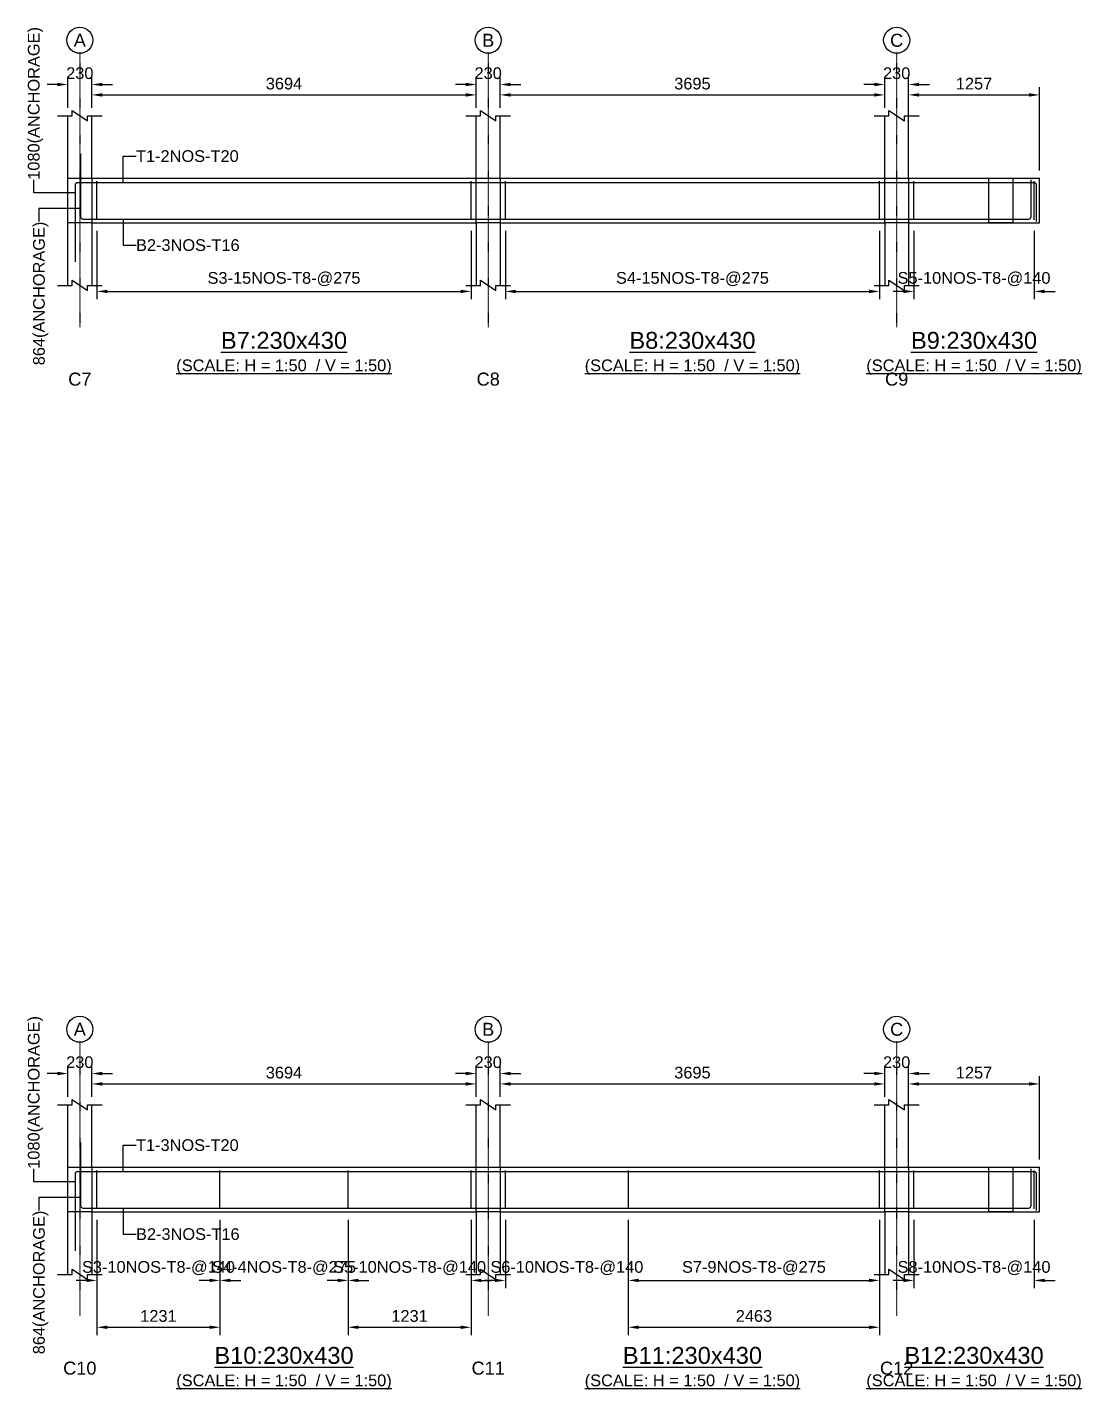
# Model space of a CAD drawing. Header units: inches. Extents: x -816171 to 9366335, y -450961 to 689132.
# Drawn here: x 3454165 to 3474430, y 284621 to 310796 of the extents above; entities that cross this region are included whole.
import ezdxf
from ezdxf.enums import TextEntityAlignment as Align

# ---------------------------------------------------------------- set-up
doc = ezdxf.new("R2010")
doc.units = ezdxf.units.IN
doc.header["$MEASUREMENT"] = 0
doc.linetypes.add('SCCenter', pattern=[1.2, 0.5, -0.3, 0.1, -0.3])
doc.linetypes.add('SCHidden', pattern=[1000, 500, -500])
for name, color, linetype in [('Concrete Line', 2, 'Continuous'), ('Cut Line', 31, 'Continuous'), ('Dimension', 31, 'Continuous'), ('Grid', 8, 'Continuous'), ('Labels', 4, 'Continuous'), ('Labels_Support', 4, 'Continuous'), ('Link', 225, 'Continuous'), ('Reinforcement', 130, 'Continuous'), ('Text', 31, 'Continuous')]:
    doc.layers.add(name, color=color, linetype=linetype)
doc.styles.add('SC-SansSerif', font='SansSerif')
doc.styles.get("Standard").update_dxf_attribs({"font": 'txt.shx'})
doc.dimstyles.new('SCBBSDimStyl', dxfattribs={"dimtxt": 225, "dimasz": 200, "dimexe": 150, "dimexo": 150, "dimgap": 100, "dimtad": 1, "dimtoh": 1, "dimdec": 0, "dimzin": 0, "dimdsep": 46, "dimtxsty": 'SC-SansSerif', "dimcen": 0.09, "dimclrd": 8, "dimclre": 8, "dimclrt": 31, "dimadec": 0, "dimazin": 0, "dimtfac": 1, "dimtdec": 0, "dimtix": 1, "dimtofl": 0, "dimtmove": 0, "dimatfit": 3, "dimfxl": 1, "dimtolj": 1, "dimtzin": 0, "dimarcsym": 0})
doc.dimstyles.get("Standard").update_dxf_attribs({"dimtxt": 0.18, "dimasz": 0.18, "dimexe": 0.18, "dimexo": 0.0625, "dimgap": 0.09, "dimtad": 0, "dimtih": 1, "dimtoh": 1, "dimdec": 4, "dimzin": 0, "dimdsep": 46, "dimtxsty": 'Standard', "dimcen": 0.09, "dimadec": 0, "dimazin": 0, "dimtfac": 1, "dimtdec": 4, "dimtofl": 0, "dimtmove": 0, "dimatfit": 3, "dimfxl": 1, "dimtolj": 1, "dimtzin": 0, "dimarcsym": 0})

# ---------------------------------------------------------------- blocks, each defined once
blk = doc.blocks.new('*D1376')
at = {"layer": 'DEFPOINTS', "color": 0, "transparency": 16777216}
for p in [(3455505, 307036), (3462693, 307036), (3462693, 305721)]:
    blk.add_point(p, dxfattribs=at)
at = {"layer": 'Dimension', "color": 8, "lineweight": -2, "transparency": 16777216}
for p, q in [((3455505, 306886), (3455505, 305571)), ((3462693, 306886), (3462693, 305571)), ((3455705, 305721), (3462493, 305721))]:
    blk.add_line(p, q, dxfattribs=at)
at = {"layer": 'Dimension', "color": 8, "transparency": 16777216}
for points in [[(3455705, 305754), (3455705, 305688), (3455505, 305721)], [(3462493, 305754), (3462493, 305688), (3462693, 305721)]]:
    blk.add_solid(points, dxfattribs=at)
at = {"layer": 'Dimension', "color": 31, "transparency": 16777216, "insert": (3459099, 305958), "char_height": 225, "attachment_point": 5, "style": 'SC-SansSerif'}
blk.add_mtext('\\A1;S3-15NOS-T8-@275', dxfattribs=at)
blk = doc.blocks.new('*D1377')
at = {"layer": 'DEFPOINTS', "color": 0, "transparency": 16777216}
for p in [(3463353, 307036), (3470543, 307036), (3470543, 305721)]:
    blk.add_point(p, dxfattribs=at)
at = {"layer": 'Dimension', "color": 8, "lineweight": -2, "transparency": 16777216}
for p, q in [((3463353, 306886), (3463353, 305571)), ((3470543, 306886), (3470543, 305571)), ((3463553, 305721), (3470343, 305721))]:
    blk.add_line(p, q, dxfattribs=at)
at = {"layer": 'Dimension', "color": 8, "transparency": 16777216}
for points in [[(3463553, 305754), (3463553, 305688), (3463353, 305721)], [(3470343, 305754), (3470343, 305688), (3470543, 305721)]]:
    blk.add_solid(points, dxfattribs=at)
at = {"layer": 'Dimension', "color": 31, "transparency": 16777216, "insert": (3466948, 305958), "char_height": 225, "attachment_point": 5, "style": 'SC-SansSerif'}
blk.add_mtext('\\A1;S4-15NOS-T8-@275', dxfattribs=at)
blk = doc.blocks.new('*D1378')
at = {"layer": 'DEFPOINTS', "color": 0, "transparency": 16777216}
for p in [(3471203, 307036), (3473517, 307036), (3473517, 305721)]:
    blk.add_point(p, dxfattribs=at)
at = {"layer": 'Dimension', "color": 8, "lineweight": -2, "transparency": 16777216}
for p, q in [((3471203, 306886), (3471203, 305571)), ((3473517, 306886), (3473517, 305571)), ((3471003, 305721), (3470803, 305721)), ((3473717, 305721), (3473917, 305721))]:
    blk.add_line(p, q, dxfattribs=at)
at = {"layer": 'Dimension', "color": 8, "transparency": 16777216}
for points in [[(3471003, 305754), (3471003, 305688), (3471203, 305721)], [(3473717, 305754), (3473717, 305688), (3473517, 305721)]]:
    blk.add_solid(points, dxfattribs=at)
at = {"layer": 'Dimension', "color": 31, "transparency": 16777216, "insert": (3472360, 305958), "char_height": 225, "attachment_point": 5, "style": 'SC-SansSerif'}
blk.add_mtext('\\A1;S5-10NOS-T8-@140', dxfattribs=at)
blk = doc.blocks.new('*D1286')
at = {"layer": 'DEFPOINTS', "color": 0, "transparency": 16777216}
for p in [(3462793, 309496), (3455405, 309096), (3462793, 309096)]:
    blk.add_point(p, dxfattribs=at)
at = {"layer": 'Dimension', "color": 8, "lineweight": -2, "transparency": 16777216}
for p, q in [((3455405, 309246), (3455405, 309646)), ((3455605, 309496), (3462593, 309496)), ((3462793, 309246), (3462793, 309646))]:
    blk.add_line(p, q, dxfattribs=at)
at = {"layer": 'Dimension', "color": 8, "transparency": 16777216}
for points in [[(3455605, 309529), (3455605, 309463), (3455405, 309496)], [(3462593, 309529), (3462593, 309463), (3462793, 309496)]]:
    blk.add_solid(points, dxfattribs=at)
at = {"layer": 'Dimension', "color": 31, "transparency": 16777216, "insert": (3459099, 309712), "char_height": 225, "attachment_point": 5, "style": 'SC-SansSerif'}
blk.add_mtext('\\A1;3694', dxfattribs=at)
blk = doc.blocks.new('*D1287')
at = {"layer": 'DEFPOINTS', "color": 0, "transparency": 16777216}
for p in [(3470643, 309496), (3463253, 309096), (3470643, 309096)]:
    blk.add_point(p, dxfattribs=at)
at = {"layer": 'Dimension', "color": 8, "lineweight": -2, "transparency": 16777216}
for p, q in [((3463253, 309246), (3463253, 309646)), ((3463453, 309496), (3470443, 309496)), ((3470643, 309246), (3470643, 309646))]:
    blk.add_line(p, q, dxfattribs=at)
at = {"layer": 'Dimension', "color": 8, "transparency": 16777216}
for points in [[(3463453, 309529), (3463453, 309463), (3463253, 309496)], [(3470443, 309529), (3470443, 309463), (3470643, 309496)]]:
    blk.add_solid(points, dxfattribs=at)
at = {"layer": 'Dimension', "color": 31, "transparency": 16777216, "insert": (3466948, 309712), "char_height": 225, "attachment_point": 5, "style": 'SC-SansSerif'}
blk.add_mtext('\\A1;3695', dxfattribs=at)
blk = doc.blocks.new('*D1288')
at = {"layer": 'DEFPOINTS', "color": 0, "transparency": 16777216}
for p in [(3473617, 309496), (3471103, 309096), (3473617, 307896)]:
    blk.add_point(p, dxfattribs=at)
at = {"layer": 'Dimension', "color": 8, "lineweight": -2, "transparency": 16777216}
for p, q in [((3471103, 309246), (3471103, 309646)), ((3471303, 309496), (3473417, 309496)), ((3473617, 308046), (3473617, 309646))]:
    blk.add_line(p, q, dxfattribs=at)
at = {"layer": 'Dimension', "color": 8, "transparency": 16777216}
for points in [[(3471303, 309529), (3471303, 309463), (3471103, 309496)], [(3473417, 309529), (3473417, 309463), (3473617, 309496)]]:
    blk.add_solid(points, dxfattribs=at)
at = {"layer": 'Dimension', "color": 31, "transparency": 16777216, "insert": (3472360, 309712), "char_height": 225, "attachment_point": 5, "style": 'SC-SansSerif'}
blk.add_mtext('\\A1;1257', dxfattribs=at)
blk = doc.blocks.new('*D1289')
at = {"layer": 'DEFPOINTS', "color": 0, "transparency": 16777216}
for p in [(3455405, 309696), (3454945, 309096), (3455405, 309096)]:
    blk.add_point(p, dxfattribs=at)
at = {"layer": 'Dimension', "color": 8, "lineweight": -2, "transparency": 16777216}
for p, q in [((3454745, 309696), (3454545, 309696)), ((3454945, 309246), (3454945, 309846)), ((3455405, 309246), (3455405, 309846)), ((3455605, 309696), (3455805, 309696))]:
    blk.add_line(p, q, dxfattribs=at)
at = {"layer": 'Dimension', "color": 8, "transparency": 16777216}
for points in [[(3454745, 309729), (3454745, 309663), (3454945, 309696)], [(3455605, 309729), (3455605, 309663), (3455405, 309696)]]:
    blk.add_solid(points, dxfattribs=at)
at = {"layer": 'Dimension', "color": 31, "transparency": 16777216, "insert": (3455175, 309912), "char_height": 225, "attachment_point": 5, "style": 'SC-SansSerif'}
blk.add_mtext('\\A1;230', dxfattribs=at)
blk = doc.blocks.new('*D1290')
at = {"layer": 'DEFPOINTS', "color": 0, "transparency": 16777216}
for p in [(3463253, 309696), (3462793, 309096), (3463253, 309096)]:
    blk.add_point(p, dxfattribs=at)
at = {"layer": 'Dimension', "color": 8, "lineweight": -2, "transparency": 16777216}
for p, q in [((3462593, 309696), (3462393, 309696)), ((3462793, 309246), (3462793, 309846)), ((3463253, 309246), (3463253, 309846)), ((3463453, 309696), (3463653, 309696))]:
    blk.add_line(p, q, dxfattribs=at)
at = {"layer": 'Dimension', "color": 8, "transparency": 16777216}
for points in [[(3462593, 309729), (3462593, 309663), (3462793, 309696)], [(3463453, 309729), (3463453, 309663), (3463253, 309696)]]:
    blk.add_solid(points, dxfattribs=at)
at = {"layer": 'Dimension', "color": 31, "transparency": 16777216, "insert": (3463023, 309912), "char_height": 225, "attachment_point": 5, "style": 'SC-SansSerif'}
blk.add_mtext('\\A1;230', dxfattribs=at)
blk = doc.blocks.new('*D1291')
at = {"layer": 'DEFPOINTS', "color": 0, "transparency": 16777216}
for p in [(3471103, 309696), (3470643, 309096), (3471103, 307896)]:
    blk.add_point(p, dxfattribs=at)
at = {"layer": 'Dimension', "color": 8, "lineweight": -2, "transparency": 16777216}
for p, q in [((3470443, 309696), (3470243, 309696)), ((3470643, 309246), (3470643, 309846)), ((3471103, 308046), (3471103, 309846)), ((3471303, 309696), (3471503, 309696))]:
    blk.add_line(p, q, dxfattribs=at)
at = {"layer": 'Dimension', "color": 8, "transparency": 16777216}
for points in [[(3470443, 309729), (3470443, 309663), (3470643, 309696)], [(3471303, 309729), (3471303, 309663), (3471103, 309696)]]:
    blk.add_solid(points, dxfattribs=at)
at = {"layer": 'Dimension', "color": 31, "transparency": 16777216, "insert": (3470873, 309912), "char_height": 225, "attachment_point": 5, "style": 'SC-SansSerif'}
blk.add_mtext('\\A1;230', dxfattribs=at)
blk = doc.blocks.new('*D1292')
at = {"layer": 'DEFPOINTS', "color": 0, "transparency": 16777216}
for p in [(3455505, 288036), (3457868, 288036), (3457868, 286721)]:
    blk.add_point(p, dxfattribs=at)
at = {"layer": 'Dimension', "color": 8, "lineweight": -2, "transparency": 16777216}
for p, q in [((3455505, 287886), (3455505, 286571)), ((3457868, 287886), (3457868, 286571)), ((3455305, 286721), (3455105, 286721)), ((3458068, 286721), (3458268, 286721))]:
    blk.add_line(p, q, dxfattribs=at)
at = {"layer": 'Dimension', "color": 8, "transparency": 16777216}
for points in [[(3455305, 286754), (3455305, 286688), (3455505, 286721)], [(3458068, 286754), (3458068, 286688), (3457868, 286721)]]:
    blk.add_solid(points, dxfattribs=at)
at = {"layer": 'Dimension', "color": 31, "transparency": 16777216, "insert": (3456686, 286958), "char_height": 225, "attachment_point": 5, "style": 'SC-SansSerif'}
blk.add_mtext('\\A1;S3-10NOS-T8-@140', dxfattribs=at)
blk = doc.blocks.new('*D1293')
at = {"layer": 'DEFPOINTS', "color": 0, "transparency": 16777216}
for p in [(3455505, 288036), (3457868, 288036), (3457868, 285821)]:
    blk.add_point(p, dxfattribs=at)
at = {"layer": 'Dimension', "color": 8, "lineweight": -2, "transparency": 16777216}
for p, q in [((3455505, 287886), (3455505, 285671)), ((3457868, 287886), (3457868, 285671)), ((3455705, 285821), (3457668, 285821))]:
    blk.add_line(p, q, dxfattribs=at)
at = {"layer": 'Dimension', "color": 8, "transparency": 16777216}
for points in [[(3455705, 285854), (3455705, 285788), (3455505, 285821)], [(3457668, 285854), (3457668, 285788), (3457868, 285821)]]:
    blk.add_solid(points, dxfattribs=at)
at = {"layer": 'Dimension', "color": 31, "transparency": 16777216, "insert": (3456686, 286037), "char_height": 225, "attachment_point": 5, "style": 'SC-SansSerif'}
blk.add_mtext('\\A1;1231', dxfattribs=at)
blk = doc.blocks.new('*D1294')
at = {"layer": 'DEFPOINTS', "color": 0, "transparency": 16777216}
for p in [(3457868, 288036), (3460330, 288036), (3460330, 286721)]:
    blk.add_point(p, dxfattribs=at)
at = {"layer": 'Dimension', "color": 8, "lineweight": -2, "transparency": 16777216}
for p, q in [((3457868, 287886), (3457868, 286571)), ((3460330, 287886), (3460330, 286571)), ((3457668, 286721), (3457468, 286721)), ((3460530, 286721), (3460730, 286721))]:
    blk.add_line(p, q, dxfattribs=at)
at = {"layer": 'Dimension', "color": 8, "transparency": 16777216}
for points in [[(3457668, 286754), (3457668, 286688), (3457868, 286721)], [(3460530, 286754), (3460530, 286688), (3460330, 286721)]]:
    blk.add_solid(points, dxfattribs=at)
at = {"layer": 'Dimension', "color": 31, "transparency": 16777216, "insert": (3459099, 286958), "char_height": 225, "attachment_point": 5, "style": 'SC-SansSerif'}
blk.add_mtext('\\A1;S4-4NOS-T8-@275', dxfattribs=at)
blk = doc.blocks.new('*D1295')
at = {"layer": 'DEFPOINTS', "color": 0, "transparency": 16777216}
for p in [(3460330, 288036), (3462693, 288036), (3462693, 286721)]:
    blk.add_point(p, dxfattribs=at)
at = {"layer": 'Dimension', "color": 8, "lineweight": -2, "transparency": 16777216}
for p, q in [((3460330, 287886), (3460330, 286571)), ((3462693, 287886), (3462693, 286571)), ((3460130, 286721), (3459930, 286721)), ((3462893, 286721), (3463093, 286721))]:
    blk.add_line(p, q, dxfattribs=at)
at = {"layer": 'Dimension', "color": 8, "transparency": 16777216}
for points in [[(3460130, 286754), (3460130, 286688), (3460330, 286721)], [(3462893, 286754), (3462893, 286688), (3462693, 286721)]]:
    blk.add_solid(points, dxfattribs=at)
at = {"layer": 'Dimension', "color": 31, "transparency": 16777216, "insert": (3461512, 286958), "char_height": 225, "attachment_point": 5, "style": 'SC-SansSerif'}
blk.add_mtext('\\A1;S5-10NOS-T8-@140', dxfattribs=at)
blk = doc.blocks.new('*D1296')
at = {"layer": 'DEFPOINTS', "color": 0, "transparency": 16777216}
for p in [(3460330, 288036), (3462693, 288036), (3462693, 285821)]:
    blk.add_point(p, dxfattribs=at)
at = {"layer": 'Dimension', "color": 8, "lineweight": -2, "transparency": 16777216}
for p, q in [((3460330, 287886), (3460330, 285671)), ((3462693, 287886), (3462693, 285671)), ((3460530, 285821), (3462493, 285821))]:
    blk.add_line(p, q, dxfattribs=at)
at = {"layer": 'Dimension', "color": 8, "transparency": 16777216}
for points in [[(3460530, 285854), (3460530, 285788), (3460330, 285821)], [(3462493, 285854), (3462493, 285788), (3462693, 285821)]]:
    blk.add_solid(points, dxfattribs=at)
at = {"layer": 'Dimension', "color": 31, "transparency": 16777216, "insert": (3461512, 286037), "char_height": 225, "attachment_point": 5, "style": 'SC-SansSerif'}
blk.add_mtext('\\A1;1231', dxfattribs=at)
blk = doc.blocks.new('*D1297')
at = {"layer": 'DEFPOINTS', "color": 0, "transparency": 16777216}
for p in [(3463353, 288036), (3465716, 288036), (3465716, 286721)]:
    blk.add_point(p, dxfattribs=at)
at = {"layer": 'Dimension', "color": 8, "lineweight": -2, "transparency": 16777216}
for p, q in [((3463353, 287886), (3463353, 286571)), ((3465716, 287886), (3465716, 286571)), ((3463153, 286721), (3462953, 286721)), ((3465916, 286721), (3466116, 286721))]:
    blk.add_line(p, q, dxfattribs=at)
at = {"layer": 'Dimension', "color": 8, "transparency": 16777216}
for points in [[(3463153, 286754), (3463153, 286688), (3463353, 286721)], [(3465916, 286754), (3465916, 286688), (3465716, 286721)]]:
    blk.add_solid(points, dxfattribs=at)
at = {"layer": 'Dimension', "color": 31, "transparency": 16777216, "insert": (3464535, 286958), "char_height": 225, "attachment_point": 5, "style": 'SC-SansSerif'}
blk.add_mtext('\\A1;S6-10NOS-T8-@140', dxfattribs=at)
blk = doc.blocks.new('*D1298')
at = {"layer": 'DEFPOINTS', "color": 0, "transparency": 16777216}
for p in [(3465716, 288036), (3470543, 288036), (3470543, 286721)]:
    blk.add_point(p, dxfattribs=at)
at = {"layer": 'Dimension', "color": 8, "lineweight": -2, "transparency": 16777216}
for p, q in [((3465716, 287886), (3465716, 286571)), ((3470543, 287886), (3470543, 286571)), ((3465916, 286721), (3470343, 286721))]:
    blk.add_line(p, q, dxfattribs=at)
at = {"layer": 'Dimension', "color": 8, "transparency": 16777216}
for points in [[(3465916, 286754), (3465916, 286688), (3465716, 286721)], [(3470343, 286754), (3470343, 286688), (3470543, 286721)]]:
    blk.add_solid(points, dxfattribs=at)
at = {"layer": 'Dimension', "color": 31, "transparency": 16777216, "insert": (3468130, 286958), "char_height": 225, "attachment_point": 5, "style": 'SC-SansSerif'}
blk.add_mtext('\\A1;S7-9NOS-T8-@275', dxfattribs=at)
blk = doc.blocks.new('*D1299')
at = {"layer": 'DEFPOINTS', "color": 0, "transparency": 16777216}
for p in [(3465716, 288036), (3470543, 288036), (3470543, 285821)]:
    blk.add_point(p, dxfattribs=at)
at = {"layer": 'Dimension', "color": 8, "lineweight": -2, "transparency": 16777216}
for p, q in [((3465716, 287886), (3465716, 285671)), ((3470543, 287886), (3470543, 285671)), ((3465916, 285821), (3470343, 285821))]:
    blk.add_line(p, q, dxfattribs=at)
at = {"layer": 'Dimension', "color": 8, "transparency": 16777216}
for points in [[(3465916, 285854), (3465916, 285788), (3465716, 285821)], [(3470343, 285854), (3470343, 285788), (3470543, 285821)]]:
    blk.add_solid(points, dxfattribs=at)
at = {"layer": 'Dimension', "color": 31, "transparency": 16777216, "insert": (3468130, 286037), "char_height": 225, "attachment_point": 5, "style": 'SC-SansSerif'}
blk.add_mtext('\\A1;2463', dxfattribs=at)
blk = doc.blocks.new('*D1300')
at = {"layer": 'DEFPOINTS', "color": 0, "transparency": 16777216}
for p in [(3471203, 288036), (3473517, 288036), (3473517, 286721)]:
    blk.add_point(p, dxfattribs=at)
at = {"layer": 'Dimension', "color": 8, "lineweight": -2, "transparency": 16777216}
for p, q in [((3471203, 287886), (3471203, 286571)), ((3473517, 287886), (3473517, 286571)), ((3471003, 286721), (3470803, 286721)), ((3473717, 286721), (3473917, 286721))]:
    blk.add_line(p, q, dxfattribs=at)
at = {"layer": 'Dimension', "color": 8, "transparency": 16777216}
for points in [[(3471003, 286754), (3471003, 286688), (3471203, 286721)], [(3473717, 286754), (3473717, 286688), (3473517, 286721)]]:
    blk.add_solid(points, dxfattribs=at)
at = {"layer": 'Dimension', "color": 31, "transparency": 16777216, "insert": (3472360, 286958), "char_height": 225, "attachment_point": 5, "style": 'SC-SansSerif'}
blk.add_mtext('\\A1;S8-10NOS-T8-@140', dxfattribs=at)
blk = doc.blocks.new('*D1301')
at = {"layer": 'DEFPOINTS', "color": 0, "transparency": 16777216}
for p in [(3462793, 290496), (3455405, 290096), (3462793, 290096)]:
    blk.add_point(p, dxfattribs=at)
at = {"layer": 'Dimension', "color": 8, "lineweight": -2, "transparency": 16777216}
for p, q in [((3455405, 290246), (3455405, 290646)), ((3462793, 290246), (3462793, 290646)), ((3455605, 290496), (3462593, 290496))]:
    blk.add_line(p, q, dxfattribs=at)
at = {"layer": 'Dimension', "color": 8, "transparency": 16777216}
for points in [[(3455605, 290529), (3455605, 290463), (3455405, 290496)], [(3462593, 290529), (3462593, 290463), (3462793, 290496)]]:
    blk.add_solid(points, dxfattribs=at)
at = {"layer": 'Dimension', "color": 31, "transparency": 16777216, "insert": (3459099, 290712), "char_height": 225, "attachment_point": 5, "style": 'SC-SansSerif'}
blk.add_mtext('\\A1;3694', dxfattribs=at)
blk = doc.blocks.new('*D1302')
at = {"layer": 'DEFPOINTS', "color": 0, "transparency": 16777216}
for p in [(3470643, 290496), (3463253, 290096), (3470643, 290096)]:
    blk.add_point(p, dxfattribs=at)
at = {"layer": 'Dimension', "color": 8, "lineweight": -2, "transparency": 16777216}
for p, q in [((3463253, 290246), (3463253, 290646)), ((3470643, 290246), (3470643, 290646)), ((3463453, 290496), (3470443, 290496))]:
    blk.add_line(p, q, dxfattribs=at)
at = {"layer": 'Dimension', "color": 8, "transparency": 16777216}
for points in [[(3463453, 290529), (3463453, 290463), (3463253, 290496)], [(3470443, 290529), (3470443, 290463), (3470643, 290496)]]:
    blk.add_solid(points, dxfattribs=at)
at = {"layer": 'Dimension', "color": 31, "transparency": 16777216, "insert": (3466948, 290712), "char_height": 225, "attachment_point": 5, "style": 'SC-SansSerif'}
blk.add_mtext('\\A1;3695', dxfattribs=at)
blk = doc.blocks.new('*D1303')
at = {"layer": 'DEFPOINTS', "color": 0, "transparency": 16777216}
for p in [(3473617, 290496), (3471103, 290096), (3473617, 288896)]:
    blk.add_point(p, dxfattribs=at)
at = {"layer": 'Dimension', "color": 8, "lineweight": -2, "transparency": 16777216}
for p, q in [((3471103, 290246), (3471103, 290646)), ((3473617, 289046), (3473617, 290646)), ((3471303, 290496), (3473417, 290496))]:
    blk.add_line(p, q, dxfattribs=at)
at = {"layer": 'Dimension', "color": 8, "transparency": 16777216}
for points in [[(3471303, 290529), (3471303, 290463), (3471103, 290496)], [(3473417, 290529), (3473417, 290463), (3473617, 290496)]]:
    blk.add_solid(points, dxfattribs=at)
at = {"layer": 'Dimension', "color": 31, "transparency": 16777216, "insert": (3472360, 290712), "char_height": 225, "attachment_point": 5, "style": 'SC-SansSerif'}
blk.add_mtext('\\A1;1257', dxfattribs=at)
blk = doc.blocks.new('*D1304')
at = {"layer": 'DEFPOINTS', "color": 0, "transparency": 16777216}
for p in [(3455405, 290696), (3454945, 290096), (3455405, 290096)]:
    blk.add_point(p, dxfattribs=at)
at = {"layer": 'Dimension', "color": 8, "lineweight": -2, "transparency": 16777216}
for p, q in [((3454945, 290246), (3454945, 290846)), ((3455405, 290246), (3455405, 290846)), ((3454745, 290696), (3454545, 290696)), ((3455605, 290696), (3455805, 290696))]:
    blk.add_line(p, q, dxfattribs=at)
at = {"layer": 'Dimension', "color": 8, "transparency": 16777216}
for points in [[(3454745, 290729), (3454745, 290663), (3454945, 290696)], [(3455605, 290729), (3455605, 290663), (3455405, 290696)]]:
    blk.add_solid(points, dxfattribs=at)
at = {"layer": 'Dimension', "color": 31, "transparency": 16777216, "insert": (3455175, 290912), "char_height": 225, "attachment_point": 5, "style": 'SC-SansSerif'}
blk.add_mtext('\\A1;230', dxfattribs=at)
blk = doc.blocks.new('*D1305')
at = {"layer": 'DEFPOINTS', "color": 0, "transparency": 16777216}
for p in [(3463253, 290696), (3462793, 290096), (3463253, 290096)]:
    blk.add_point(p, dxfattribs=at)
at = {"layer": 'Dimension', "color": 8, "lineweight": -2, "transparency": 16777216}
for p, q in [((3462793, 290246), (3462793, 290846)), ((3463253, 290246), (3463253, 290846)), ((3462593, 290696), (3462393, 290696)), ((3463453, 290696), (3463653, 290696))]:
    blk.add_line(p, q, dxfattribs=at)
at = {"layer": 'Dimension', "color": 8, "transparency": 16777216}
for points in [[(3462593, 290729), (3462593, 290663), (3462793, 290696)], [(3463453, 290729), (3463453, 290663), (3463253, 290696)]]:
    blk.add_solid(points, dxfattribs=at)
at = {"layer": 'Dimension', "color": 31, "transparency": 16777216, "insert": (3463023, 290912), "char_height": 225, "attachment_point": 5, "style": 'SC-SansSerif'}
blk.add_mtext('\\A1;230', dxfattribs=at)
blk = doc.blocks.new('*D1306')
at = {"layer": 'DEFPOINTS', "color": 0, "transparency": 16777216}
for p in [(3471103, 290696), (3470643, 290096), (3471103, 288896)]:
    blk.add_point(p, dxfattribs=at)
at = {"layer": 'Dimension', "color": 8, "lineweight": -2, "transparency": 16777216}
for p, q in [((3470643, 290246), (3470643, 290846)), ((3471103, 289046), (3471103, 290846)), ((3470443, 290696), (3470243, 290696)), ((3471303, 290696), (3471503, 290696))]:
    blk.add_line(p, q, dxfattribs=at)
at = {"layer": 'Dimension', "color": 8, "transparency": 16777216}
for points in [[(3470443, 290729), (3470443, 290663), (3470643, 290696)], [(3471303, 290729), (3471303, 290663), (3471103, 290696)]]:
    blk.add_solid(points, dxfattribs=at)
at = {"layer": 'Dimension', "color": 31, "transparency": 16777216, "insert": (3470873, 290912), "char_height": 225, "attachment_point": 5, "style": 'SC-SansSerif'}
blk.add_mtext('\\A1;230', dxfattribs=at)

msp = doc.modelspace()

# ---------------------------------------------------------------- linework, layer by layer
at = {"layer": 'Concrete Line'}
for p, q in [((3454945.0308, 305835.86204), (3454945.0308, 309095.86204)), ((3455405.0308, 307895.86204), (3455405.0308, 309095.86204)), ((3462793.0308, 307895.86204), (3462793.0308, 309095.86204)), ((3463253.0308, 307895.86204), (3463253.0308, 309095.86204)), ((3470643.0308, 307895.86204), (3470643.0308, 309095.86204)), ((3471103.0308, 307895.86204), (3471103.0308, 309095.86204)), ((3473617.0308, 307035.86204), (3473617.0308, 307895.86204)), ((3455405.0308, 307035.86204), (3455405.0308, 305835.86204)), ((3462793.0308, 307035.86204), (3462793.0308, 305835.86204)), ((3463253.0308, 307035.86204), (3463253.0308, 305835.86204)), ((3470643.0308, 307035.86204), (3470643.0308, 305835.86204)), ((3471103.0308, 307035.86204), (3471103.0308, 305835.86204)), ((3454945.0308, 286835.86204), (3454945.0308, 290095.86204)), ((3455405.0308, 288895.86204), (3455405.0308, 290095.86204)), ((3462793.0308, 288895.86204), (3462793.0308, 290095.86204)), ((3463253.0308, 288895.86204), (3463253.0308, 290095.86204)), ((3470643.0308, 288895.86204), (3470643.0308, 290095.86204)), ((3471103.0308, 288895.86204), (3471103.0308, 290095.86204)), ((3473617.0308, 288035.86204), (3473617.0308, 288895.86204)), ((3455405.0308, 288035.86204), (3455405.0308, 286835.86204)), ((3462793.0308, 288035.86204), (3462793.0308, 286835.86204)), ((3463253.0308, 288035.86204), (3463253.0308, 286835.86204)), ((3470643.0308, 288035.86204), (3470643.0308, 286835.86204)), ((3471103.0308, 288035.86204), (3471103.0308, 286835.86204))]:
    msp.add_line(p, q, dxfattribs=at)
for points in [[(3454945.0308, 307895.86204), (3455405.0308, 307895.86204), (3455405.0308, 307895.86204), (3455405.0308, 307035.86204), (3455405.0308, 307035.86204), (3454945.0308, 307035.86204), (3454945.0308, 307035.86204), (3454945.0308, 307895.86204)], [(3462793.0308, 307895.86204), (3463253.0308, 307895.86204), (3463253.0308, 307895.86204), (3463253.0308, 307035.86204), (3463253.0308, 307035.86204), (3462793.0308, 307035.86204), (3462793.0308, 307035.86204), (3462793.0308, 307895.86204)], [(3470643.0308, 307895.86204), (3471103.0308, 307895.86204), (3471103.0308, 307895.86204), (3471103.0308, 307035.86204), (3471103.0308, 307035.86204), (3470643.0308, 307035.86204), (3470643.0308, 307035.86204), (3470643.0308, 307895.86204)], [(3472643.0308, 307895.86204), (3473103.0308, 307895.86204), (3473103.0308, 307895.86204), (3473103.0308, 307035.86204), (3473103.0308, 307035.86204), (3472643.0308, 307035.86204), (3472643.0308, 307035.86204), (3472643.0308, 307895.86204)], [(3454945.0308, 288895.86204), (3455405.0308, 288895.86204), (3455405.0308, 288895.86204), (3455405.0308, 288035.86204), (3455405.0308, 288035.86204), (3454945.0308, 288035.86204), (3454945.0308, 288035.86204), (3454945.0308, 288895.86204)], [(3462793.0308, 288895.86204), (3463253.0308, 288895.86204), (3463253.0308, 288895.86204), (3463253.0308, 288035.86204), (3463253.0308, 288035.86204), (3462793.0308, 288035.86204), (3462793.0308, 288035.86204), (3462793.0308, 288895.86204)], [(3470643.0308, 288895.86204), (3471103.0308, 288895.86204), (3471103.0308, 288895.86204), (3471103.0308, 288035.86204), (3471103.0308, 288035.86204), (3470643.0308, 288035.86204), (3470643.0308, 288035.86204), (3470643.0308, 288895.86204)], [(3472643.0308, 288895.86204), (3473103.0308, 288895.86204), (3473103.0308, 288895.86204), (3473103.0308, 288035.86204), (3473103.0308, 288035.86204), (3472643.0308, 288035.86204), (3472643.0308, 288035.86204), (3472643.0308, 288895.86204)]]:
    msp.add_lwpolyline(points, close=True, dxfattribs=at)
at = {"layer": 'Concrete Line', "linetype": 'SCHidden'}
for points in [[(3454945.0308, 307895.86204), (3455405.0308, 307895.86204), (3455405.0308, 307895.86204), (3455405.0308, 307035.86204), (3455405.0308, 307035.86204), (3454945.0308, 307035.86204), (3454945.0308, 307035.86204), (3454945.0308, 307895.86204)], [(3462793.0308, 307895.86204), (3463253.0308, 307895.86204), (3463253.0308, 307895.86204), (3463253.0308, 307035.86204), (3463253.0308, 307035.86204), (3462793.0308, 307035.86204), (3462793.0308, 307035.86204), (3462793.0308, 307895.86204)], [(3470643.0308, 307895.86204), (3471103.0308, 307895.86204), (3471103.0308, 307895.86204), (3471103.0308, 307035.86204), (3471103.0308, 307035.86204), (3470643.0308, 307035.86204), (3470643.0308, 307035.86204), (3470643.0308, 307895.86204)], [(3472643.0308, 307895.86204), (3473103.0308, 307895.86204), (3473103.0308, 307895.86204), (3473103.0308, 307035.86204), (3473103.0308, 307035.86204), (3472643.0308, 307035.86204), (3472643.0308, 307035.86204), (3472643.0308, 307895.86204)], [(3454945.0308, 288895.86204), (3455405.0308, 288895.86204), (3455405.0308, 288895.86204), (3455405.0308, 288035.86204), (3455405.0308, 288035.86204), (3454945.0308, 288035.86204), (3454945.0308, 288035.86204), (3454945.0308, 288895.86204)], [(3462793.0308, 288895.86204), (3463253.0308, 288895.86204), (3463253.0308, 288895.86204), (3463253.0308, 288035.86204), (3463253.0308, 288035.86204), (3462793.0308, 288035.86204), (3462793.0308, 288035.86204), (3462793.0308, 288895.86204)], [(3470643.0308, 288895.86204), (3471103.0308, 288895.86204), (3471103.0308, 288895.86204), (3471103.0308, 288035.86204), (3471103.0308, 288035.86204), (3470643.0308, 288035.86204), (3470643.0308, 288035.86204), (3470643.0308, 288895.86204)], [(3472643.0308, 288895.86204), (3473103.0308, 288895.86204), (3473103.0308, 288895.86204), (3473103.0308, 288035.86204), (3473103.0308, 288035.86204), (3472643.0308, 288035.86204), (3472643.0308, 288035.86204), (3472643.0308, 288895.86204)]]:
    msp.add_lwpolyline(points, close=True, dxfattribs=at)
at = {"layer": 'Concrete Line'}
for points in [[(3455405.0308, 307895.86204), (3462793.0308, 307895.86204)], [(3463253.0308, 307895.86204), (3470643.0308, 307895.86204)], [(3471103.0308, 307895.86204), (3473617.0308, 307895.86204)], [(3455405.0308, 307035.86204), (3462793.0308, 307035.86204)], [(3463253.0308, 307035.86204), (3470643.0308, 307035.86204)], [(3471103.0308, 307035.86204), (3473617.0308, 307035.86204)], [(3455405.0308, 288895.86204), (3462793.0308, 288895.86204)], [(3463253.0308, 288895.86204), (3470643.0308, 288895.86204)], [(3471103.0308, 288895.86204), (3473617.0308, 288895.86204)], [(3455405.0308, 288035.86204), (3462793.0308, 288035.86204)], [(3463253.0308, 288035.86204), (3470643.0308, 288035.86204)], [(3471103.0308, 288035.86204), (3473617.0308, 288035.86204)]]:
    msp.add_lwpolyline(points, dxfattribs=at)
at = {"layer": 'Cut Line'}
for points in [[(3454745.0308, 309095.86204), (3455025.0308, 309095.86204), (3455025.0308, 309195.86204), (3455325.0308, 308995.86204), (3455325.0308, 309095.86204), (3455605.0308, 309095.86204)], [(3462593.0308, 309095.86204), (3462873.0308, 309095.86204), (3462873.0308, 309195.86204), (3463173.0308, 308995.86204), (3463173.0308, 309095.86204), (3463453.0308, 309095.86204)], [(3470443.0308, 309095.86204), (3470723.0308, 309095.86204), (3470723.0308, 309195.86204), (3471023.0308, 308995.86204), (3471023.0308, 309095.86204), (3471303.0308, 309095.86204)], [(3454745.0308, 305835.86204), (3455025.0308, 305835.86204), (3455025.0308, 305935.86204), (3455325.0308, 305735.86204), (3455325.0308, 305835.86204), (3455605.0308, 305835.86204)], [(3462593.0308, 305835.86204), (3462873.0308, 305835.86204), (3462873.0308, 305935.86204), (3463173.0308, 305735.86204), (3463173.0308, 305835.86204), (3463453.0308, 305835.86204)], [(3470443.0308, 305835.86204), (3470723.0308, 305835.86204), (3470723.0308, 305935.86204), (3471023.0308, 305735.86204), (3471023.0308, 305835.86204), (3471303.0308, 305835.86204)], [(3454745.0308, 290095.86204), (3455025.0308, 290095.86204), (3455025.0308, 290195.86204), (3455325.0308, 289995.86204), (3455325.0308, 290095.86204), (3455605.0308, 290095.86204)], [(3462593.0308, 290095.86204), (3462873.0308, 290095.86204), (3462873.0308, 290195.86204), (3463173.0308, 289995.86204), (3463173.0308, 290095.86204), (3463453.0308, 290095.86204)], [(3470443.0308, 290095.86204), (3470723.0308, 290095.86204), (3470723.0308, 290195.86204), (3471023.0308, 289995.86204), (3471023.0308, 290095.86204), (3471303.0308, 290095.86204)], [(3454745.0308, 286835.86204), (3455025.0308, 286835.86204), (3455025.0308, 286935.86204), (3455325.0308, 286735.86204), (3455325.0308, 286835.86204), (3455605.0308, 286835.86204)], [(3462593.0308, 286835.86204), (3462873.0308, 286835.86204), (3462873.0308, 286935.86204), (3463173.0308, 286735.86204), (3463173.0308, 286835.86204), (3463453.0308, 286835.86204)], [(3470443.0308, 286835.86204), (3470723.0308, 286835.86204), (3470723.0308, 286935.86204), (3471023.0308, 286735.86204), (3471023.0308, 286835.86204), (3471303.0308, 286835.86204)]]:
    msp.add_lwpolyline(points, dxfattribs=at)
at = {"layer": 'Grid', "linetype": 'SCCenter'}
for p, q in [((3455175.0308, 310295.86204), (3455175.0308, 305035.86204)), ((3463023.0308, 310295.86204), (3463023.0308, 305035.86204)), ((3470873.0308, 310295.86204), (3470873.0308, 305035.86204)), ((3455175.0308, 291295.86204), (3455175.0308, 286035.86204)), ((3463023.0308, 291295.86204), (3463023.0308, 286035.86204)), ((3470873.0308, 291295.86204), (3470873.0308, 286035.86204))]:
    msp.add_line(p, q, dxfattribs=at)
at = {"layer": 'Grid'}
for centre in [(3455175.0308, 310545.86204), (3463023.0308, 310545.86204), (3470873.0308, 310545.86204), (3455175.0308, 291545.86204), (3463023.0308, 291545.86204), (3470873.0308, 291545.86204)]:
    msp.add_circle(centre, 250, dxfattribs=at)
at = {"layer": 'Link'}
for p, q in [((3455505.0308, 307095.86204), (3455505.0308, 307835.86204)), ((3462693.0308, 307095.86204), (3462693.0308, 307835.86204)), ((3463353.0308, 307095.86204), (3463353.0308, 307835.86204)), ((3470543.0308, 307095.86204), (3470543.0308, 307835.86204)), ((3471203.0308, 307095.86204), (3471203.0308, 307835.86204)), ((3473517.0308, 307095.86204), (3473517.0308, 307835.86204)), ((3455505.0308, 288095.86204), (3455505.0308, 288835.86204)), ((3457867.70375, 288095.86204), (3457867.70375, 288835.86204)), ((3460330.37669, 288095.86204), (3460330.37669, 288835.86204)), ((3462693.0308, 288095.86204), (3462693.0308, 288835.86204)), ((3463353.0308, 288095.86204), (3463353.0308, 288835.86204)), ((3465716.37042, 288095.86204), (3465716.37042, 288835.86204)), ((3470543.0308, 288095.86204), (3470543.0308, 288835.86204)), ((3471203.0308, 288095.86204), (3471203.0308, 288835.86204)), ((3473517.0308, 288095.86204), (3473517.0308, 288835.86204))]:
    msp.add_line(p, q, dxfattribs=at)
at = {"layer": 'Reinforcement'}
for points in [[(3455189.0308, 308367.86204), (3455189.0308, 307161.86204, 0.4142135624), (3455239.0308, 307111.86204), (3473406.54022, 307111.86204, 0.4142134778), (3473456.54022, 307161.86204), (3473456.54022, 307865.86204)], [(3455089.0308, 306291.86204), (3455089.0308, 307765.86204, -0.4142135624), (3455139.0308, 307815.86204), (3473507.0308, 307815.86204, -0.4142135624), (3473557.0308, 307765.86204), (3473557.0308, 307065.86204)], [(3455189.0308, 289367.86204), (3455189.0308, 288161.86204, 0.4142135624), (3455239.0308, 288111.86204), (3473406.54022, 288111.86204, 0.4142134778), (3473456.54022, 288161.86204), (3473456.54022, 288865.86204)], [(3455089.0308, 287291.86204), (3455089.0308, 288765.86204, -0.4142135624), (3455139.0308, 288815.86204), (3473507.0308, 288815.86204, -0.4142135624), (3473557.0308, 288765.86204), (3473557.0308, 288065.86204)]]:
    msp.add_lwpolyline(points, format="xyb", dxfattribs=at)

# ---------------------------------------------------------------- texts
at = {"layer": 'Grid', "style": 'SC-SansSerif'}
for s, p in [('A', (3455175.0308, 310545.86204)), ('B', (3463023.0308, 310545.86204)), ('C', (3470873.0308, 310545.86204)), ('A', (3455175.0308, 291545.86204)), ('B', (3463023.0308, 291545.86204)), ('C', (3470873.0308, 291545.86204))]:
    msp.add_text(s, height=250, dxfattribs=at).set_placement(p, align=Align.MIDDLE)
at = {"layer": 'Labels', "style": 'SC-SansSerif'}
for s, p in [('%%uB7:230x430', (3459099.0308, 304520.86204)), ('%%uB8:230x430', (3466948.0308, 304520.86204)), ('%%uB9:230x430', (3472360.0308, 304520.86204)), ('%%uB10:230x430', (3459099.0308, 285020.86204)), ('%%uB11:230x430', (3466948.0308, 285020.86204)), ('%%uB12:230x430', (3472360.0308, 285020.86204))]:
    msp.add_text(s, height=325, dxfattribs=at).set_placement(p, align=Align.BOTTOM_CENTER)
at = {"layer": 'Labels_Support', "style": 'SC-SansSerif'}
for s, p in [('C7', (3455175.0308, 303835.86204)), ('C8', (3463023.0308, 303835.86204)), ('C9', (3470873.0308, 303835.86204)), ('C10', (3455175.0308, 284835.86204)), ('C11', (3463023.0308, 284835.86204)), ('C12', (3470873.0308, 284835.86204))]:
    msp.add_text(s, height=250, dxfattribs=at).set_placement(p, align=Align.BOTTOM_CENTER)
at = {"layer": 'Text', "style": 'SC-SansSerif'}
for p in [(3454289.0308, 307865.86204), (3454289.0308, 288865.86204)]:
    msp.add_text('1080(ANCHORAGE)', height=225, rotation=90, dxfattribs=at).set_placement(p, align=Align.MIDDLE_LEFT)
for s, p in [('T1-2NOS-T20', (3456255.0308, 308320.86204)), ('B2-3NOS-T16', (3456255.0308, 306610.86204)), ('T1-3NOS-T20', (3456255.0308, 289320.86204)), ('B2-3NOS-T16', (3456255.0308, 287610.86204))]:
    msp.add_text(s, height=225, dxfattribs=at).set_placement(p, align=Align.MIDDLE_LEFT)
for p in [(3454389.0308, 307061.86204), (3454389.0308, 288061.86204)]:
    msp.add_text('864(ANCHORAGE)', height=225, rotation=90, dxfattribs=at).set_placement(p, align=Align.MIDDLE_RIGHT)
for p in [(3459099.0308, 304120.86204), (3466948.0308, 304120.86204), (3472360.0308, 304120.86204), (3459099.0308, 284620.86204), (3466948.0308, 284620.86204), (3472360.0308, 284620.86204)]:
    msp.add_text('%%u(SCALE: H = 1:50  / V = 1:50)', height=225, dxfattribs=at).set_placement(p, align=Align.BOTTOM_CENTER)

# ---------------------------------------------------------------- dimensions: what is measured, and where the dimension line sits
at = {"layer": 'Dimension'}
for base, p1, p2, text, picture, middle in [((3455405.0308, 309695.86204), (3454945.0308, 309095.86204), (3455405.0308, 309095.86204), '230', '*D1289', (3455175.0308, 309911.91142)), ((3463253.0308, 309695.86204), (3462793.0308, 309095.86204), (3463253.0308, 309095.86204), '230', '*D1290', (3463023.0308, 309911.91142)), ((3471103.0308, 309695.86204), (3470643.0308, 309095.86204), (3471103.0308, 307895.86204), '230', '*D1291', (3470873.0308, 309911.91142)), ((3462793.0308, 309495.86204), (3455405.0308, 309095.86204), (3462793.0308, 309095.86204), '3694', '*D1286', (3459099.0308, 309711.91142)), ((3470643.0308, 309495.86204), (3463253.0308, 309095.86204), (3470643.0308, 309095.86204), '3695', '*D1287', (3466948.0308, 309711.91142)), ((3473617.0308, 309495.86204), (3471103.0308, 309095.86204), (3473617.0308, 307895.86204), '1257', '*D1288', (3472360.0308, 309711.7571)), ((3462693.0308, 305720.86204), (3455505.0308, 307035.86204), (3462693.0308, 307035.86204), 'S3-15NOS-T8-@275', '*D1376', (3459099.0308, 305957.59043)), ((3470543.0308, 305720.86204), (3463353.0308, 307035.86204), (3470543.0308, 307035.86204), 'S4-15NOS-T8-@275', '*D1377', (3466948.0308, 305957.59043)), ((3473517.0308, 305720.86204), (3471203.0308, 307035.86204), (3473517.0308, 307035.86204), 'S5-10NOS-T8-@140', '*D1378', (3472360.0308, 305957.59043)), ((3455405.0308, 290695.86204), (3454945.0308, 290095.86204), (3455405.0308, 290095.86204), '230', '*D1304', (3455175.0308, 290911.91142)), ((3462793.0308, 290495.86204), (3455405.0308, 290095.86204), (3462793.0308, 290095.86204), '3694', '*D1301', (3459099.0308, 290711.91142)), ((3463253.0308, 290695.86204), (3462793.0308, 290095.86204), (3463253.0308, 290095.86204), '230', '*D1305', (3463023.0308, 290911.91142)), ((3470643.0308, 290495.86204), (3463253.0308, 290095.86204), (3470643.0308, 290095.86204), '3695', '*D1302', (3466948.0308, 290711.91142)), ((3471103.0308, 290695.86204), (3470643.0308, 290095.86204), (3471103.0308, 288895.86204), '230', '*D1306', (3470873.0308, 290911.91142)), ((3473617.0308, 290495.86204), (3471103.0308, 290095.86204), (3473617.0308, 288895.86204), '1257', '*D1303', (3472360.0308, 290711.7571)), ((3457867.7037, 286720.86204), (3455505.0308, 288035.86204), (3457867.7037, 288035.86204), 'S3-10NOS-T8-@140', '*D1292', (3456686.36725, 286957.59043)), ((3457867.7037, 285820.86204), (3455505.0308, 288035.86204), (3457867.7037, 288035.86204), '1231', '*D1293', (3456686.36725, 286036.91142)), ((3460330.3767, 286720.86204), (3457867.7037, 288035.86204), (3460330.3767, 288035.86204), 'S4-4NOS-T8-@275', '*D1294', (3459099.0402, 286957.59043)), ((3462693.0308, 286720.86204), (3460330.3767, 288035.86204), (3462693.0308, 288035.86204), 'S5-10NOS-T8-@140', '*D1295', (3461511.70375, 286957.59043)), ((3462693.0308, 285820.86204), (3460330.3767, 288035.86204), (3462693.0308, 288035.86204), '1231', '*D1296', (3461511.70375, 286036.91142)), ((3465716.3704, 286720.86204), (3463353.0308, 288035.86204), (3465716.3704, 288035.86204), 'S6-10NOS-T8-@140', '*D1297', (3464534.7006, 286957.59043)), ((3470543.0308, 286720.86204), (3465716.3704, 288035.86204), (3470543.0308, 288035.86204), 'S7-9NOS-T8-@275', '*D1298', (3468129.7006, 286957.59043)), ((3470543.0308, 285820.86204), (3465716.3704, 288035.86204), (3470543.0308, 288035.86204), '2463', '*D1299', (3468129.7006, 286036.91142)), ((3473517.0308, 286720.86204), (3471203.0308, 288035.86204), (3473517.0308, 288035.86204), 'S8-10NOS-T8-@140', '*D1300', (3472360.0308, 286957.59043))]:
    dim = msp.add_linear_dim(base=base, p1=p1, p2=p2, text=text, dimstyle='SCBBSDimStyl', dxfattribs=at)
    dim.commit()
    dim.dimension.update_dxf_attribs({"geometry": picture, "text_midpoint": middle})

# ---------------------------------------------------------------- leaders
at = {"layer": 'Dimension', "color": 8}
for points in [[(3456005.0308, 307815.86204), (3456005.0308, 308320.86204), (3456255.0308, 308320.86204)], [(3455089.0308, 307615.86204), (3454289.0308, 307615.86204), (3454289.0308, 307865.86204)], [(3455189.0308, 307311.86204), (3454389.0308, 307311.86204), (3454389.0308, 307061.86204)], [(3456005.0308, 307111.86204), (3456005.0308, 306610.86204), (3456255.0308, 306610.86204)], [(3456005.0308, 288815.86204), (3456005.0308, 289320.86204), (3456255.0308, 289320.86204)], [(3455089.0308, 288615.86204), (3454289.0308, 288615.86204), (3454289.0308, 288865.86204)], [(3455189.0308, 288311.86204), (3454389.0308, 288311.86204), (3454389.0308, 288061.86204)], [(3456005.0308, 288111.86204), (3456005.0308, 287610.86204), (3456255.0308, 287610.86204)]]:
    msp.add_leader(points, dimstyle='Standard', dxfattribs=at)

doc.saveas('drawing.dxf')
